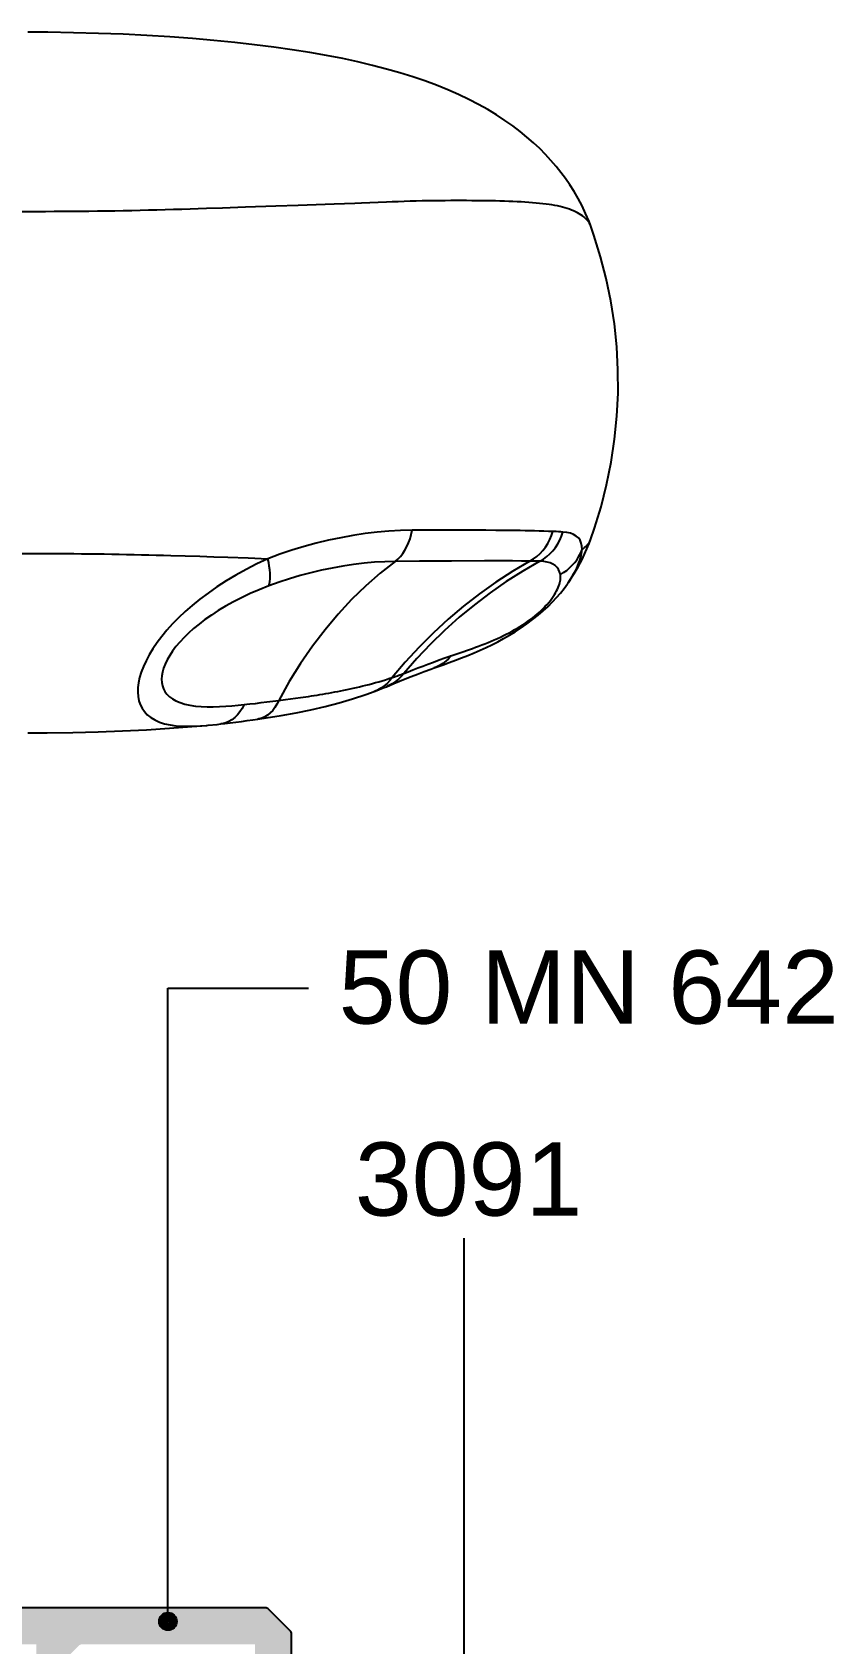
# Model space of a CAD drawing. Header units: millimetres. Extents: x -624 to 1947, y 11274 to 11571.
# Drawn here: x 1148.3 to 1181.1, y 11467.7 to 11533.8 of the extents above; entities that cross this region are included whole.
import ezdxf

# ---------------------------------------------------------------- set-up
doc = ezdxf.new("R2010")
doc.units = ezdxf.units.MM
for name, color, linetype in [('AKSESUAR', 7, 'Continuous'), ('ALUMINIUM', 30, 'Continuous'), ('Antet', 7, 'Continuous')]:
    doc.layers.add(name, color=color, linetype=linetype)
doc.styles.get("Standard").update_dxf_attribs({"font": 'arial.ttf'})

# ---------------------------------------------------------------- blocks, each defined once
blk = doc.blocks.new('40 D 6006')
at = {"color": 255, "linetype": 'Continuous'}
for p, q in [((4660.6, 1380.559), (4659.369, 1380.513)), ((4661.518, 1380.592), (4660.6, 1380.559)), ((4663.001, 1380.643), (4661.518, 1380.592)), ((4663.845, 1380.674), (4663.001, 1380.643)), ((4664.116, 1380.685), (4663.845, 1380.674)), ((4650.804, 1380.331), (4649.454, 1380.331)), ((4673.494, 1379.776), (4673.494, 1379.777)), ((4666.873, 1367.288), (4666.189, 1367.287)), ((4667.425, 1367.288), (4666.873, 1367.288)), ((4668.005, 1367.287), (4667.425, 1367.288)), ((4668.604, 1367.285), (4668.005, 1367.287)), ((4669.212, 1367.282), (4668.604, 1367.285)), ((4669.619, 1367.278), (4669.212, 1367.282)), ((4670.022, 1367.274), (4669.619, 1367.278)), ((4672.094, 1367.225), (4671.95, 1367.231)), ((4672.186, 1367.22), (4672.094, 1367.225)), ((4672.276, 1367.215), (4672.186, 1367.22)), ((4672.363, 1367.21), (4672.276, 1367.215)), ((4673.437, 1366.734), (4673.495, 1366.889)), ((4673.494, 1366.887), (4673.495, 1366.888)), ((4656.302, 1366.252), (4656.897, 1366.234)), ((4656.897, 1366.234), (4657.486, 1366.216)), ((4657.486, 1366.216), (4658.066, 1366.197)), ((4658.066, 1366.197), (4658.636, 1366.177)), ((4666.492, 1366.014), (4665.492, 1366.007)), ((4667.797, 1366.021), (4666.492, 1366.014)), ((4669.156, 1366.025), (4667.797, 1366.021)), ((4669.542, 1366.025), (4669.156, 1366.025)), ((4669.923, 1366.025), (4669.542, 1366.025)), ((4670.298, 1366.024), (4669.923, 1366.025)), ((4671.111, 1366.017), (4670.843, 1366.021)), ((4671.291, 1366.014), (4671.111, 1366.017)), ((4671.42, 1366.011), (4671.291, 1366.014)), ((4672.577, 1365.118), (4672.598, 1365.148)), ((4667.533, 1362.053), (4667.782, 1362.139)), ((4667.782, 1362.139), (4667.976, 1362.204)), ((4667.976, 1362.204), (4668.302, 1362.315)), ((4666.625, 1361.721), (4666.839, 1361.802)), ((4667.089, 1361.643), (4667.457, 1361.774)), ((4667.089, 1361.643), (4667.089, 1361.643)), ((4664.635, 1360.678), (4664.635, 1360.678)), ((4665.173, 1360.89), (4665.173, 1360.89)), ((4661.005, 1360.348), (4661.202, 1360.373)), ((4661.202, 1360.373), (4661.406, 1360.4)), ((4661.406, 1360.4), (4661.617, 1360.43)), ((4661.617, 1360.43), (4661.835, 1360.461))]:
    blk.add_line(p, q, dxfattribs=at)
for points in [[(4673.495, 1379.774), (4673.437, 1379.928), (4673.298, 1380.264), (4673.15, 1380.576), (4672.994, 1380.873), (4672.829, 1381.156), (4672.657, 1381.426), (4672.477, 1381.688), (4672.287, 1381.943), (4672.088, 1382.19), (4671.877, 1382.434), (4671.653, 1382.676), (4671.416, 1382.915), (4671.164, 1383.151), (4670.896, 1383.386), (4670.611, 1383.618), (4670.309, 1383.848), (4669.989, 1384.074), (4669.649, 1384.296), (4669.291, 1384.514), (4668.911, 1384.727), (4668.51, 1384.934), (4668.091, 1385.134), (4667.652, 1385.327), (4667.192, 1385.512), (4666.713, 1385.689), (4666.212, 1385.859), (4665.689, 1386.021), (4665.141, 1386.177), (4664.568, 1386.325), (4663.971, 1386.467), (4663.344, 1386.601), (4662.687, 1386.729), (4661.998, 1386.851), (4661.274, 1386.966), (4660.519, 1387.073), (4659.735, 1387.172), (4658.92, 1387.264), (4658.069, 1387.348), (4657.184, 1387.424), (4656.268, 1387.492), (4655.321, 1387.55), (4654.344, 1387.599), (4653.341, 1387.637), (4652.312, 1387.665), (4651.257, 1387.68), (4650.444, 1387.684)], [(4658.416, 1380.478), (4657.761, 1380.456), (4657.428, 1380.445), (4657.092, 1380.435), (4656.754, 1380.425), (4656.415, 1380.415), (4656.075, 1380.406), (4655.733, 1380.397), (4655.39, 1380.388), (4655.046, 1380.38), (4654.7, 1380.373), (4654.352, 1380.366), (4654.004, 1380.36), (4653.653, 1380.355), (4653.301, 1380.35), (4652.948, 1380.345), (4652.593, 1380.342), (4652.237, 1380.338), (4651.88, 1380.336), (4651.522, 1380.334), (4651.163, 1380.332), (4650.804, 1380.331)], [(4659.369, 1380.513), (4658.738, 1380.49), (4658.416, 1380.478)], [(4673.494, 1379.777), (4673.477, 1379.817), (4673.451, 1379.865), (4673.417, 1379.916), (4673.377, 1379.968), (4673.332, 1380.018), (4673.281, 1380.068), (4673.226, 1380.117), (4673.166, 1380.163), (4673.101, 1380.208), (4673.033, 1380.25), (4672.961, 1380.291), (4672.885, 1380.329), (4672.805, 1380.366), (4672.721, 1380.401), (4672.634, 1380.433), (4672.544, 1380.464), (4672.449, 1380.492), (4672.352, 1380.519), (4672.25, 1380.544), (4672.144, 1380.567), (4672.035, 1380.588), (4671.92, 1380.608), (4671.8, 1380.627), (4671.676, 1380.644), (4671.546, 1380.66), (4671.411, 1380.674), (4671.27, 1380.688), (4671.124, 1380.7), (4670.972, 1380.712), (4670.814, 1380.722), (4670.653, 1380.732), (4670.488, 1380.74), (4670.318, 1380.748), (4670.145, 1380.755), (4669.968, 1380.761), (4669.787, 1380.766), (4669.603, 1380.77), (4669.416, 1380.774), (4669.226, 1380.777), (4669.032, 1380.779), (4668.834, 1380.782), (4668.631, 1380.783), (4668.423, 1380.784), (4668.21, 1380.785), (4667.993, 1380.785), (4667.771, 1380.784), (4667.544, 1380.783), (4667.314, 1380.781), (4667.079, 1380.778), (4666.84, 1380.775), (4666.595, 1380.77), (4666.351, 1380.764), (4666.106, 1380.758), (4665.862, 1380.75), (4665.618, 1380.742), (4665.376, 1380.734), (4665.134, 1380.725), (4664.116, 1380.685)], [(4673.495, 1366.888), (4673.659, 1367.361), (4673.931, 1368.246), (4674.16, 1369.148), (4674.346, 1370.07), (4674.487, 1371.009), (4674.581, 1371.953), (4674.626, 1372.901), (4674.624, 1373.851), (4674.574, 1374.797), (4674.476, 1375.739), (4674.332, 1376.674), (4674.142, 1377.591), (4673.911, 1378.487), (4673.639, 1379.364), (4673.495, 1379.776)], [(4666.189, 1367.287), (4665.719, 1367.276), (4665.24, 1367.249), (4664.754, 1367.205), (4664.262, 1367.145), (4663.766, 1367.069), (4663.267, 1366.978), (4662.766, 1366.872), (4662.264, 1366.75), (4661.763, 1366.613), (4661.264, 1366.462), (4660.769, 1366.297), (4660.279, 1366.116)], [(4665.492, 1366.007), (4665.605, 1366.102), (4665.71, 1366.211), (4665.808, 1366.334), (4665.897, 1366.469), (4665.977, 1366.615), (4666.046, 1366.772), (4666.105, 1366.937), (4666.153, 1367.109), (4666.189, 1367.287)], [(4671.95, 1367.231), (4671.771, 1367.238), (4671.587, 1367.244), (4671.399, 1367.25), (4671.208, 1367.255), (4671.015, 1367.259), (4670.819, 1367.263), (4670.621, 1367.266), (4670.423, 1367.269), (4670.022, 1367.274)], [(4671.017, 1366.019), (4671.163, 1366.109), (4671.3, 1366.213), (4671.429, 1366.329), (4671.547, 1366.457), (4671.653, 1366.595), (4671.747, 1366.743), (4671.829, 1366.899), (4671.896, 1367.062), (4671.95, 1367.231)], [(4671.42, 1366.011), (4671.566, 1366.101), (4671.705, 1366.203), (4671.834, 1366.318), (4671.953, 1366.445), (4672.061, 1366.581), (4672.156, 1366.727), (4672.239, 1366.882), (4672.308, 1367.043), (4672.363, 1367.21)], [(4673.157, 1366.494), (4673.147, 1366.635), (4673.118, 1366.76), (4673.069, 1366.87), (4673.001, 1366.965), (4672.913, 1367.044), (4672.806, 1367.108), (4672.678, 1367.157), (4672.531, 1367.191), (4672.363, 1367.21)], [(4672.584, 1365.128), (4672.656, 1365.235), (4672.828, 1365.505), (4672.993, 1365.789), (4673.15, 1366.086), (4673.297, 1366.398), (4673.437, 1366.734)], [(4673.157, 1366.494), (4673.209, 1366.533), (4673.257, 1366.573), (4673.302, 1366.615), (4673.344, 1366.657), (4673.381, 1366.7), (4673.415, 1366.743), (4673.444, 1366.786), (4673.468, 1366.828), (4673.486, 1366.867), (4673.494, 1366.887)], [(4649.454, 1366.332), (4650.759, 1366.332), (4651.075, 1366.331), (4651.39, 1366.33), (4651.704, 1366.329), (4652.018, 1366.327), (4652.33, 1366.324), (4652.643, 1366.321), (4652.954, 1366.318), (4653.264, 1366.314), (4653.573, 1366.31), (4653.88, 1366.305), (4654.187, 1366.3), (4654.493, 1366.294), (4654.797, 1366.288), (4655.1, 1366.282), (4655.402, 1366.275), (4655.703, 1366.267), (4656.003, 1366.26), (4656.302, 1366.252)], [(4660.279, 1366.116), (4659.824, 1365.902), (4659.385, 1365.678), (4658.965, 1365.446), (4658.566, 1365.206), (4658.187, 1364.961), (4657.829, 1364.711), (4657.494, 1364.458), (4657.181, 1364.204), (4656.889, 1363.949), (4656.62, 1363.695), (4656.373, 1363.443), (4656.144, 1363.19), (4655.933, 1362.936), (4655.742, 1362.682), (4655.57, 1362.43), (4655.417, 1362.18), (4655.286, 1361.934), (4655.177, 1361.695), (4655.089, 1361.466), (4655.024, 1361.246), (4654.979, 1361.036), (4654.954, 1360.837), (4654.948, 1360.649), (4654.962, 1360.47), (4654.995, 1360.3), (4655.048, 1360.14), (4655.122, 1359.991), (4655.218, 1359.851), (4655.336, 1359.724), (4655.477, 1359.611), (4655.644, 1359.51), (4655.835, 1359.426), (4656.044, 1359.359), (4656.27, 1359.31), (4656.51, 1359.276), (4656.758, 1359.258), (4657.01, 1359.252), (4657.265, 1359.256), (4657.521, 1359.269), (4657.767, 1359.288)], [(4658.636, 1366.177), (4659.467, 1366.147), (4660.279, 1366.116)], [(4660.316, 1365.002), (4660.342, 1365.084), (4660.359, 1365.179), (4660.37, 1365.286), (4660.373, 1365.403), (4660.369, 1365.53), (4660.357, 1365.666), (4660.338, 1365.81), (4660.312, 1365.96), (4660.279, 1366.116)], [(4665.492, 1366.007), (4665.07, 1365.995), (4664.645, 1365.97), (4664.218, 1365.932), (4663.786, 1365.88), (4663.349, 1365.815), (4662.912, 1365.736), (4662.475, 1365.645), (4662.037, 1365.541), (4661.602, 1365.425), (4661.171, 1365.297), (4660.742, 1365.156), (4660.316, 1365.002)], [(4665.492, 1366.007), (4664.88, 1365.525), (4664.286, 1365.003), (4663.71, 1364.44), (4663.154, 1363.839), (4662.62, 1363.202), (4662.109, 1362.529), (4661.621, 1361.822), (4661.158, 1361.083), (4660.722, 1360.314)], [(4671.017, 1366.019), (4670.31, 1365.604), (4669.621, 1365.159), (4668.95, 1364.683), (4668.298, 1364.178), (4667.668, 1363.645), (4667.059, 1363.084), (4666.473, 1362.497), (4665.911, 1361.885), (4665.373, 1361.248)], [(4671.42, 1366.011), (4670.725, 1365.609), (4670.047, 1365.179), (4669.386, 1364.719), (4668.744, 1364.233), (4668.122, 1363.719), (4667.52, 1363.18), (4666.939, 1362.616), (4666.382, 1362.028), (4665.847, 1361.417)], [(4670.843, 1366.021), (4670.664, 1366.022), (4670.298, 1366.024)], [(4672.262, 1365.471), (4672.233, 1365.582), (4672.189, 1365.679), (4672.128, 1365.763), (4672.05, 1365.835), (4671.956, 1365.896), (4671.847, 1365.943), (4671.721, 1365.978), (4671.579, 1366.001), (4671.42, 1366.011)], [(4672.262, 1365.471), (4672.395, 1365.551), (4672.522, 1365.64), (4672.64, 1365.739), (4672.751, 1365.847), (4672.853, 1365.963), (4672.945, 1366.087), (4673.026, 1366.217), (4673.097, 1366.353), (4673.157, 1366.494)], [(4672.598, 1365.148), (4672.679, 1365.271), (4672.753, 1365.392), (4672.82, 1365.509), (4672.881, 1365.623), (4672.934, 1365.733), (4672.981, 1365.839), (4673.023, 1365.941), (4673.058, 1366.04), (4673.089, 1366.136), (4673.114, 1366.229), (4673.133, 1366.32), (4673.148, 1366.409), (4673.157, 1366.494)], [(4668.302, 1362.315), (4668.419, 1362.356), (4668.539, 1362.398), (4668.662, 1362.442), (4668.787, 1362.488), (4668.913, 1362.535), (4669.042, 1362.584), (4669.17, 1362.634), (4669.299, 1362.686), (4669.428, 1362.739), (4669.556, 1362.794), (4669.682, 1362.85), (4669.806, 1362.907), (4669.928, 1362.965), (4670.048, 1363.024), (4670.166, 1363.084), (4670.282, 1363.146), (4670.396, 1363.21), (4670.507, 1363.275), (4670.617, 1363.342), (4670.725, 1363.41), (4670.831, 1363.481), (4670.934, 1363.552), (4671.034, 1363.625), (4671.132, 1363.699), (4671.226, 1363.775), (4671.317, 1363.851), (4671.405, 1363.929), (4671.49, 1364.008), (4671.57, 1364.087), (4671.647, 1364.167), (4671.72, 1364.247), (4671.789, 1364.327), (4671.854, 1364.408), (4671.914, 1364.487), (4671.97, 1364.567), (4672.022, 1364.646), (4672.068, 1364.723), (4672.11, 1364.798), (4672.146, 1364.872), (4672.177, 1364.942), (4672.204, 1365.01), (4672.226, 1365.075), (4672.243, 1365.138), (4672.257, 1365.198), (4672.266, 1365.256), (4672.271, 1365.313), (4672.272, 1365.367), (4672.269, 1365.42), (4672.262, 1365.471)], [(4660.316, 1365.002), (4659.927, 1364.847), (4659.556, 1364.686), (4659.202, 1364.52), (4658.865, 1364.348), (4658.545, 1364.17), (4658.244, 1363.99), (4657.963, 1363.808), (4657.701, 1363.623), (4657.458, 1363.438), (4657.235, 1363.254), (4657.03, 1363.07), (4656.843, 1362.887), (4656.67, 1362.702), (4656.514, 1362.517), (4656.376, 1362.334), (4656.256, 1362.153), (4656.153, 1361.973), (4656.07, 1361.8), (4656.006, 1361.633), (4655.961, 1361.474), (4655.934, 1361.321), (4655.924, 1361.176), (4655.933, 1361.04), (4655.959, 1360.91), (4656.002, 1360.787), (4656.063, 1360.671), (4656.145, 1360.563), (4656.246, 1360.463), (4656.369, 1360.372), (4656.513, 1360.291), (4656.683, 1360.221), (4656.875, 1360.161), (4657.083, 1360.115), (4657.307, 1360.082), (4657.548, 1360.061), (4657.793, 1360.05), (4658.043, 1360.049), (4658.297, 1360.057), (4658.551, 1360.071), (4658.803, 1360.088), (4659.055, 1360.111), (4659.535, 1360.165)], [(4668.219, 1362.056), (4668.473, 1362.157), (4668.725, 1362.26), (4668.974, 1362.368), (4669.22, 1362.48), (4669.461, 1362.595), (4669.698, 1362.715), (4669.936, 1362.842), (4670.176, 1362.979), (4670.416, 1363.124), (4670.656, 1363.28), (4670.895, 1363.446), (4671.128, 1363.62), (4671.353, 1363.801), (4671.564, 1363.983), (4671.758, 1364.163), (4671.94, 1364.345), (4672.111, 1364.528), (4672.268, 1364.711), (4672.417, 1364.897), (4672.557, 1365.09), (4672.576, 1365.116)], [(4666.839, 1361.802), (4667.062, 1361.885), (4667.293, 1361.969), (4667.533, 1362.053)], [(4667.782, 1362.139), (4667.678, 1362.021), (4667.564, 1361.916), (4667.441, 1361.822), (4667.311, 1361.742), (4667.174, 1361.676), (4667.089, 1361.643)], [(4667.457, 1361.774), (4667.709, 1361.865), (4667.963, 1361.959), (4668.219, 1362.056)], [(4665.373, 1361.248), (4665.273, 1361.122), (4665.162, 1361.007), (4665.042, 1360.904), (4664.912, 1360.814), (4664.775, 1360.738), (4664.635, 1360.678)], [(4664.964, 1361.119), (4665.1, 1361.16), (4665.236, 1361.204), (4665.373, 1361.248)], [(4665.847, 1361.417), (4665.745, 1361.293), (4665.631, 1361.181), (4665.509, 1361.081), (4665.378, 1360.994), (4665.239, 1360.92), (4665.173, 1360.89)], [(4665.373, 1361.248), (4665.427, 1361.267), (4665.534, 1361.303)], [(4665.534, 1361.303), (4665.587, 1361.322), (4665.64, 1361.34), (4665.692, 1361.359), (4665.744, 1361.378), (4665.796, 1361.397), (4665.847, 1361.417)], [(4665.847, 1361.417), (4666.03, 1361.489), (4666.22, 1361.564), (4666.419, 1361.642), (4666.625, 1361.721)], [(4665.903, 1361.191), (4666.15, 1361.29), (4666.408, 1361.391)], [(4666.408, 1361.391), (4666.676, 1361.492), (4666.953, 1361.594), (4667.089, 1361.643)], [(4660.83, 1359.697), (4661.442, 1359.808), (4662.042, 1359.931), (4662.628, 1360.067), (4663.199, 1360.215), (4663.753, 1360.377), (4664.287, 1360.552), (4664.635, 1360.678)], [(4661.835, 1360.461), (4661.947, 1360.478), (4662.06, 1360.495), (4662.175, 1360.513), (4662.292, 1360.531), (4662.41, 1360.55), (4662.529, 1360.57), (4662.65, 1360.591), (4662.772, 1360.612), (4662.895, 1360.635), (4663.019, 1360.657), (4663.143, 1360.681), (4663.269, 1360.706), (4663.394, 1360.731), (4663.521, 1360.757), (4663.648, 1360.784), (4663.776, 1360.812), (4663.904, 1360.841), (4664.034, 1360.871), (4664.164, 1360.903)], [(4664.164, 1360.903), (4664.295, 1360.935), (4664.427, 1360.969), (4664.56, 1361.004), (4664.694, 1361.041)], [(4664.635, 1360.678), (4664.743, 1360.718), (4664.841, 1360.756), (4664.939, 1360.795), (4665.037, 1360.834), (4665.135, 1360.874)], [(4664.694, 1361.041), (4664.828, 1361.079), (4664.964, 1361.119)], [(4665.135, 1360.874), (4665.44, 1361.002), (4665.666, 1361.095), (4665.903, 1361.191)], [(4659.305, 1360.139), (4659.226, 1359.986), (4659.136, 1359.847), (4659.035, 1359.723), (4658.926, 1359.614), (4658.808, 1359.522), (4658.683, 1359.449), (4658.553, 1359.394), (4658.418, 1359.358), (4658.351, 1359.348)], [(4659.535, 1360.165), (4659.768, 1360.192), (4660.003, 1360.22), (4660.24, 1360.25), (4660.48, 1360.281), (4660.722, 1360.314)], [(4660.722, 1360.314), (4660.651, 1360.164), (4660.569, 1360.027), (4660.478, 1359.905), (4660.378, 1359.799), (4660.27, 1359.71), (4660.155, 1359.639), (4660.035, 1359.586), (4659.91, 1359.553), (4659.873, 1359.546)], [(4660.722, 1360.314), (4660.814, 1360.325), (4661.005, 1360.348)], [(4650.444, 1358.98), (4651.234, 1358.983), (4652.29, 1358.998), (4653.32, 1359.025), (4654.324, 1359.063), (4655.302, 1359.112), (4656.249, 1359.17), (4657.167, 1359.237), (4657.774, 1359.288)], [(4657.766, 1359.288), (4657.829, 1359.293), (4658.203, 1359.331), (4658.351, 1359.348)], [(4658.35, 1359.348), (4658.51, 1359.367), (4658.735, 1359.394), (4658.964, 1359.423), (4659.195, 1359.453), (4659.429, 1359.484), (4659.666, 1359.517), (4659.873, 1359.546)], [(4659.872, 1359.546), (4660.21, 1359.596), (4660.83, 1359.697)]]:
    blk.add_lwpolyline(points, dxfattribs=at)

msp = doc.modelspace()

# ---------------------------------------------------------------- hatches: boundary and pattern name
at = {"layer": 'ALUMINIUM'}
h = msp.add_hatch(color=256, dxfattribs=at)
h.paths.add_polyline_path([(1110.732, 11467.328, 0.267949), (1110.832, 11467.155), (1111.032, 11467.039, 0.131652), (1111.132, 11467.013), (1111.532, 11467.013, 0.414214), (1111.732, 11467.213), (1111.732, 11468.013, -0.414214), (1111.932, 11468.213), (1113.532, 11468.213, -0.414214), (1113.732, 11468.013), (1113.732, 11463.013, -0.414214), (1113.532, 11462.813), (1111.932, 11462.813, -0.414214), (1111.732, 11463.013), (1111.732, 11463.813, 0.414214), (1111.532, 11464.013), (1111.132, 11464.013, 0.131652), (1111.032, 11463.986), (1110.832, 11463.87, 0.267949), (1110.732, 11463.697), (1110.732, 11462.013, 0.414214), (1110.932, 11461.813), (1112.332, 11461.813), (1112.332, 11446.213), (1113.832, 11446.213), (1113.832, 11445.313, 0.414214), (1114.532, 11444.613), (1114.932, 11444.613, 0.414214), (1115.132, 11444.813), (1115.132, 11446.213), (1117.332, 11446.213), (1117.332, 11431.513), (1115.132, 11431.513), (1115.132, 11432.913, 0.414214), (1114.932, 11433.113), (1114.732, 11433.113, 0.414214), (1114.132, 11432.513), (1114.132, 11430.533, 0.388879), (1114.315, 11430.333), (1119.115, 11429.913, 0.440011), (1119.332, 11430.113), (1119.332, 11439.112), (1119.032, 11439.412), (1119.332, 11439.712), (1119.332, 11447.613, 0.414214), (1118.332, 11448.613), (1115.332, 11448.613, -0.414214), (1114.832, 11449.113), (1114.832, 11451.213, -0.414214), (1115.332, 11451.713), (1126.582, 11451.713), (1126.582, 11448.613), (1126.382, 11448.613, 0.414214), (1126.182, 11448.413), (1126.182, 11448.15, 0.087489), (1126.242, 11447.808), (1127.03, 11445.644, 0.315299), (1127.218, 11445.513), (1128.282, 11445.513, 0.520567), (1128.47, 11445.781), (1128.083, 11446.844, -0.520567), (1128.271, 11447.113), (1130.309, 11447.113, 0.267949), (1130.482, 11447.213), (1130.655, 11447.513, 0.131652), (1130.682, 11447.613), (1130.682, 11448.413, 0.414214), (1130.482, 11448.613), (1128.981, 11448.613, 0.065543), (1128.929, 11448.606), (1128.234, 11448.419, -0.57735), (1127.989, 11448.664), (1128.175, 11449.36, 0.065543), (1128.182, 11449.412), (1128.182, 11450.613, 0.065543), (1128.175, 11450.665), (1127.989, 11451.361, -0.493145), (1128.182, 11451.613), (1137.882, 11451.613), (1138.182, 11451.913), (1138.482, 11451.613), (1148.182, 11451.613, -0.493145), (1148.375, 11451.361), (1148.189, 11450.665, 0.065543), (1148.182, 11450.613), (1148.182, 11449.412, 0.065543), (1148.189, 11449.36), (1148.375, 11448.664, -0.57735), (1148.13, 11448.419), (1147.435, 11448.606, 0.065543), (1147.383, 11448.613), (1145.882, 11448.613, 0.414214), (1145.682, 11448.413), (1145.682, 11447.613, 0.131652), (1145.709, 11447.513), (1145.882, 11447.213, 0.267949), (1146.055, 11447.113), (1148.093, 11447.113, -0.520567), (1148.281, 11446.844), (1147.894, 11445.781, 0.520567), (1148.082, 11445.513), (1149.146, 11445.513, 0.315299), (1149.334, 11445.644), (1149.922, 11447.259, 0.087489), (1149.982, 11447.601), (1149.982, 11457.713), (1157.849, 11457.713, 0.198912), (1157.991, 11457.771), (1158.873, 11458.654, 0.198912), (1158.932, 11458.795), (1158.932, 11468.13, 0.198912), (1158.873, 11468.271), (1157.991, 11469.154, 0.198912), (1157.849, 11469.213), (1110.932, 11469.213, 0.414214), (1110.732, 11469.013)])
h.paths.add_polyline_path([(1113.832, 11455.313), (1113.832, 11453.313), (1148.482, 11453.313), (1148.482, 11458.213, -0.414214), (1149.482, 11459.213), (1157.432, 11459.213), (1157.432, 11467.713), (1150.348, 11467.713, 0.198912), (1150.206, 11467.654), (1148.823, 11466.271, -0.668179), (1148.482, 11466.413), (1148.482, 11467.713), (1115.232, 11467.713), (1115.232, 11462.313, -0.414214), (1114.232, 11461.313), (1113.832, 11461.313), (1113.832, 11456.813), (1115.232, 11456.813), (1115.232, 11455.313)], flags=16)
at = {"layer": 'Antet'}
h = msp.add_hatch(dxfattribs=at)
h.set_pattern_fill('LINE', color=0, scale=0.5, angle=45, style=0)
h.set_pattern_definition([(45, (2180.22458, 11432.823154), (-0.044194174, 0.044194174), [])])
edge = h.paths.add_edge_path()
edge.add_arc((1153.868, 11468.652), 0.362, 0, 360)

# ---------------------------------------------------------------- linework, layer by layer
at = {"color": 140}
for p, q in [((1153.868, 11468.652), (1153.868, 11494.6)), ((1153.868, 11494.6), (1159.631, 11494.6)), ((1165.999, 11463.009), (1165.999, 11484.351))]:
    msp.add_line(p, q, dxfattribs=at)
at = {"layer": 'ALUMINIUM'}
msp.add_lwpolyline([(1158.932, 11458.795), (1158.932, 11468.13, 0.198912), (1158.873, 11468.271), (1157.991, 11469.154, 0.198912), (1157.849, 11469.213), (1110.932, 11469.213, 0.414214), (1110.732, 11469.013), (1110.732, 11467.328, 0.267949)], format="xyb", dxfattribs=at)
at = {"layer": 'Antet', "color": 0}
msp.add_circle((1153.868, 11468.652), 0.362, dxfattribs=at)

# ---------------------------------------------------------------- block references
at = {"layer": 'AKSESUAR', "color": 13}
msp.add_blockref('40 D 6006', (-3502.316, 10146.07), dxfattribs=at)

# ---------------------------------------------------------------- texts
at = {"layer": 'Antet', "char_height": 3, "width": 32.13086, "attachment_point": 1}
for s, insert in [('{\\fArial|b0|i0|c162|p34;50 MN 642}', (1160.862, 11496.141)), ('{\\fArial|b0|i0|c162|p34;3091}', (1161.527, 11488.276))]:
    msp.add_mtext(s, dxfattribs=dict(at, insert=insert))

doc.saveas('drawing.dxf')
